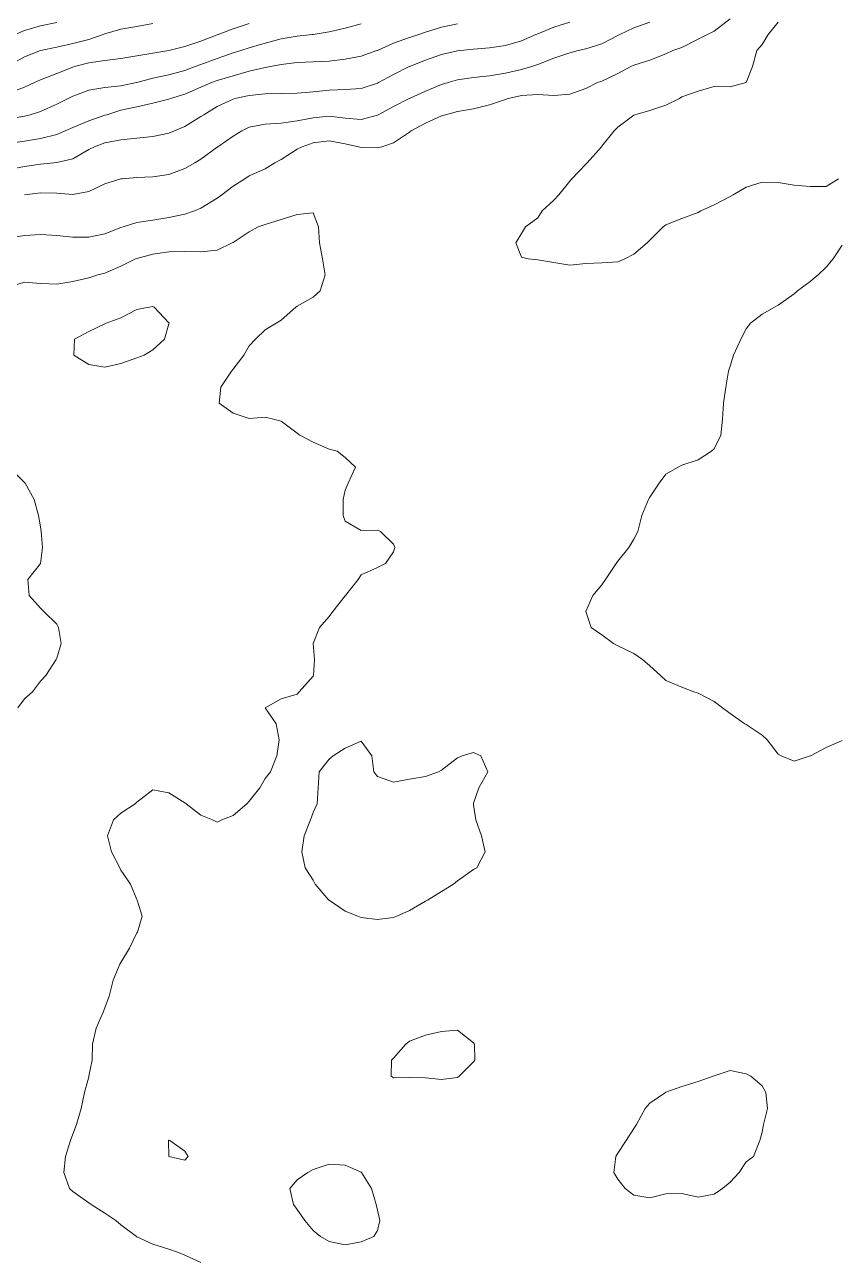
# Model space of a CAD drawing. Header units: centimetres. Extents: x 0 to 642158, y -847 to 649707.
# Drawn here: x 617125.25 to 617150.57, y 620420.16 to 620458.56 of the extents above; entities that cross this region are included whole.
import ezdxf

# ---------------------------------------------------------------- set-up
doc = ezdxf.new("R2010")
doc.units = ezdxf.units.CM
doc.header["$MEASUREMENT"] = 0
doc.layers.add('WAL_topographie 0.5', color=253, linetype='Continuous', lineweight=20)

msp = doc.modelspace()

# ---------------------------------------------------------------- linework, layer by layer
at = {"layer": 'WAL_topographie 0.5'}
for points in [[(617124.75, 620451.897), (617125.25, 620451.982), (617125.75, 620452.011), (617126.25, 620451.978), (617126.75, 620451.932), (617127.25, 620451.924), (617127.75, 620452.03), (617128.25, 620452.23), (617128.319, 620452.25), (617128.75, 620452.383), (617129.25, 620452.458), (617129.75, 620452.537), (617130.25, 620452.647), (617130.55, 620452.75), (617130.75, 620452.836), (617131.25, 620453.145), (617131.4, 620453.25), (617131.75, 620453.524), (617132.113, 620453.75), (617132.25, 620453.837), (617132.75, 620454.059), (617133.053, 620454.25), (617133.25, 620454.356), (617133.75, 620454.675), (617133.901, 620454.75), (617134.25, 620454.874), (617134.75, 620454.93), (617135.25, 620454.838), (617135.661, 620454.75), (617135.75, 620454.727), (617136.25, 620454.713), (617136.385, 620454.75), (617136.75, 620454.872), (617137.25, 620455.206), (617137.308, 620455.25), (617137.75, 620455.482), (617138.25, 620455.713), (617138.379, 620455.75), (617138.75, 620455.845), (617139.25, 620455.936), (617139.75, 620456.055), (617140.25, 620456.228), (617140.325, 620456.25), (617140.75, 620456.349), (617141.25, 620456.379), (617141.75, 620456.353), (617142.25, 620456.393), (617142.75, 620456.565), (617143.112, 620456.75), (617143.25, 620456.799), (617143.75, 620457.033), (617144.15, 620457.25), (617144.25, 620457.291), (617144.75, 620457.448), (617145.25, 620457.647), (617145.462, 620457.75), (617145.75, 620457.848), (617146.25, 620458.107), (617146.548, 620458.25), (617146.75, 620458.35), (617147.25, 620458.741)], [(617124.75, 620454.037), (617125.25, 620454.132), (617125.75, 620454.206), (617126.156, 620454.25), (617126.25, 620454.261), (617126.75, 620454.371), (617127.25, 620454.659), (617127.425, 620454.75), (617127.75, 620454.875), (617128.25, 620454.967), (617128.75, 620455.022), (617129.25, 620455.073), (617129.75, 620455.178), (617129.928, 620455.25), (617130.25, 620455.376), (617130.75, 620455.689), (617130.835, 620455.75), (617131.25, 620456.001), (617131.75, 620456.234), (617131.808, 620456.25), (617132.25, 620456.353), (617132.75, 620456.402), (617133.25, 620456.408), (617133.75, 620456.42), (617134.25, 620456.465), (617134.75, 620456.517), (617135.25, 620456.531), (617135.75, 620456.569), (617136.25, 620456.734), (617136.282, 620456.75), (617136.75, 620457), (617137.245, 620457.25), (617137.25, 620457.252), (617137.75, 620457.45), (617138.25, 620457.625), (617138.75, 620457.74), (617138.842, 620457.75), (617139.25, 620457.794), (617139.75, 620457.836), (617140.25, 620457.909), (617140.75, 620458.057), (617141.197, 620458.25), (617141.25, 620458.273), (617141.75, 620458.475), (617142.25, 620458.632)], [(617124.75, 620456.416), (617125.25, 620456.606), (617125.556, 620456.75), (617125.75, 620456.837), (617126.25, 620457.036), (617126.75, 620457.235), (617126.802, 620457.25), (617127.25, 620457.365), (617127.75, 620457.435), (617128.25, 620457.5), (617128.75, 620457.586), (617129.25, 620457.666), (617129.744, 620457.75), (617129.75, 620457.751), (617130.25, 620457.879), (617130.75, 620458.044), (617131.25, 620458.238), (617131.283, 620458.25), (617131.75, 620458.43), (617132.25, 620458.595)], [(617124.75, 620457.271), (617125.25, 620457.55), (617125.75, 620457.75), (617125.75, 620457.75), (617126.25, 620457.858), (617126.75, 620457.966), (617127.25, 620458.099), (617127.696, 620458.25), (617127.75, 620458.272), (617128.25, 620458.415), (617128.75, 620458.501), (617129.25, 620458.594)], [(617124.75, 620454.852), (617125.25, 620454.928), (617125.75, 620455.008), (617126.25, 620455.136), (617126.515, 620455.25), (617126.75, 620455.352), (617127.25, 620455.561), (617127.75, 620455.73), (617127.812, 620455.75), (617128.25, 620455.886), (617128.75, 620455.995), (617129.25, 620456.106), (617129.75, 620456.23), (617129.804, 620456.25), (617130.25, 620456.386), (617130.75, 620456.611), (617131.073, 620456.75), (617131.25, 620456.816), (617131.75, 620456.963), (617132.25, 620457.102), (617132.75, 620457.219), (617132.918, 620457.25), (617133.25, 620457.313), (617133.75, 620457.381), (617134.25, 620457.396), (617134.75, 620457.419), (617135.25, 620457.481), (617135.75, 620457.577), (617136.232, 620457.75), (617136.25, 620457.756), (617136.75, 620457.979), (617137.25, 620458.153), (617137.542, 620458.25), (617137.75, 620458.319), (617138.25, 620458.475), (617138.75, 620458.588)], [(617124.75, 620455.618), (617125.25, 620455.707), (617125.427, 620455.75), (617125.75, 620455.848), (617126.25, 620456.079), (617126.603, 620456.25), (617126.75, 620456.323), (617127.25, 620456.517), (617127.75, 620456.601), (617128.25, 620456.653), (617128.736, 620456.75), (617128.75, 620456.753), (617129.25, 620456.884), (617129.75, 620456.988), (617130.25, 620457.129), (617130.573, 620457.25), (617130.75, 620457.316), (617131.25, 620457.506), (617131.75, 620457.676), (617131.997, 620457.75), (617132.25, 620457.83), (617132.75, 620457.981), (617133.25, 620458.115), (617133.75, 620458.201), (617134.213, 620458.25), (617134.25, 620458.254), (617134.75, 620458.331), (617135.25, 620458.444), (617135.75, 620458.586)], [(617124.953, 620458.25), (617125.25, 620458.379), (617125.75, 620458.526), (617126.25, 620458.625)], [(617125.25, 620453.25), (617125.25, 620453.25), (617125.75, 620453.315), (617126.25, 620453.298), (617126.75, 620453.26), (617127.25, 620453.352), (617127.75, 620453.588), (617128.25, 620453.746), (617128.288, 620453.75), (617128.75, 620453.79), (617129.25, 620453.813), (617129.75, 620453.88), (617130.25, 620454.071), (617130.559, 620454.25), (617130.75, 620454.364), (617131.25, 620454.735), (617131.271, 620454.75), (617131.75, 620455.082), (617132.024, 620455.25), (617132.25, 620455.356), (617132.75, 620455.449), (617133.25, 620455.486), (617133.75, 620455.557), (617134.25, 620455.652), (617134.75, 620455.701), (617135.25, 620455.646), (617135.75, 620455.6), (617136.25, 620455.735), (617136.277, 620455.75), (617136.75, 620456.002), (617137.243, 620456.25), (617137.25, 620456.254), (617137.75, 620456.481), (617138.25, 620456.687), (617138.458, 620456.75), (617138.75, 620456.834), (617139.25, 620456.907), (617139.75, 620456.963), (617140.25, 620457.046), (617140.75, 620457.16), (617141.064, 620457.25), (617141.25, 620457.314), (617141.75, 620457.508), (617142.25, 620457.681), (617142.51, 620457.75), (617142.75, 620457.807), (617143.25, 620457.965), (617143.75, 620458.22), (617143.807, 620458.25), (617144.25, 620458.459), (617144.75, 620458.635)], [(617148.75, 620458.635), (617148.443, 620458.25), (617148.25, 620457.935), (617148.083, 620457.75), (617147.946, 620457.25), (617147.75, 620456.75), (617147.75, 620456.75), (617147.25, 620456.621), (617146.75, 620456.628), (617146.25, 620456.487), (617145.75, 620456.308), (617145.677, 620456.25), (617145.25, 620456.042), (617144.75, 620455.881), (617144.279, 620455.75), (617144.25, 620455.738), (617143.75, 620455.36), (617143.638, 620455.25), (617143.25, 620454.763), (617143.239, 620454.75), (617142.797, 620454.25), (617142.75, 620454.21), (617142.315, 620453.75), (617142.25, 620453.677), (617141.91, 620453.25), (617141.75, 620453.088), (617141.391, 620452.75), (617141.25, 620452.536), (617140.867, 620452.25), (617140.75, 620452.046), (617140.568, 620451.75), (617140.75, 620451.306), (617140.95, 620451.25), (617141.25, 620451.224), (617141.75, 620451.135), (617142.25, 620451.052), (617142.75, 620451.112), (617143.25, 620451.13), (617143.75, 620451.155), (617143.972, 620451.25), (617144.25, 620451.396), (617144.663, 620451.75), (617144.75, 620451.834), (617145.162, 620452.25), (617145.25, 620452.318), (617145.75, 620452.516), (617146.25, 620452.694), (617146.341, 620452.75), (617146.75, 620452.942), (617147.25, 620453.195), (617147.343, 620453.25), (617147.75, 620453.484), (617148.25, 620453.64), (617148.75, 620453.634), (617149.25, 620453.556), (617149.75, 620453.506), (617150.25, 620453.514), (617150.627, 620453.75)], [(617124.75, 620450.367), (617125.25, 620450.52), (617125.75, 620450.486), (617126.25, 620450.464), (617126.75, 620450.545), (617127.25, 620450.662), (617127.533, 620450.75), (617127.75, 620450.809), (617128.25, 620451.029), (617128.712, 620451.25), (617128.75, 620451.266), (617129.25, 620451.401), (617129.75, 620451.469), (617130.25, 620451.485), (617130.75, 620451.467), (617131.25, 620451.524), (617131.719, 620451.75), (617131.75, 620451.765), (617132.25, 620452.092), (617132.537, 620452.25), (617132.75, 620452.324), (617133.25, 620452.477), (617133.75, 620452.639), (617134.25, 620452.686), (617134.414, 620452.25), (617134.448, 620451.75), (617134.541, 620451.25), (617134.619, 620450.75), (617134.464, 620450.25), (617134.25, 620450.057), (617133.75, 620449.775), (617133.708, 620449.75), (617133.25, 620449.344), (617133.09, 620449.25), (617132.75, 620449.039), (617132.449, 620448.75), (617132.25, 620448.54), (617132.089, 620448.25), (617131.75, 620447.808), (617131.699, 620447.75), (617131.366, 620447.25), (617131.314, 620446.75), (617131.75, 620446.435), (617132.25, 620446.276), (617132.75, 620446.313), (617133.011, 620446.25), (617133.25, 620446.19), (617133.75, 620445.816), (617133.837, 620445.75), (617134.25, 620445.529), (617134.75, 620445.318), (617135, 620445.25), (617135.25, 620445.06), (617135.567, 620444.75), (617135.339, 620444.25), (617135.25, 620444.033), (617135.186, 620443.75), (617135.179, 620443.25), (617135.25, 620443.068), (617135.75, 620442.777), (617136.25, 620442.786), (617136.35, 620442.75), (617136.75, 620442.35), (617136.794, 620442.25), (617136.75, 620442.117), (617136.5, 620441.75), (617136.25, 620441.625), (617135.75, 620441.391), (617135.656, 620441.25), (617135.257, 620440.75), (617135.25, 620440.744), (617134.865, 620440.25), (617134.75, 620440.092), (617134.445, 620439.75), (617134.25, 620439.25), (617134.295, 620438.75), (617134.256, 620438.25), (617134.25, 620438.238), (617133.815, 620437.75), (617133.75, 620437.677), (617133.25, 620437.531), (617132.75, 620437.25), (617133.092, 620436.75), (617133.187, 620436.25), (617133.114, 620435.75), (617132.913, 620435.25), (617132.75, 620435.045), (617132.581, 620434.75), (617132.25, 620434.333), (617132.177, 620434.25), (617131.75, 620433.887), (617131.405, 620433.75), (617131.25, 620433.679), (617131.109, 620433.75), (617130.75, 620433.897), (617130.292, 620434.25), (617130.25, 620434.277), (617129.75, 620434.596), (617129.25, 620434.685), (617128.75, 620434.298), (617128.695, 620434.25), (617128.25, 620433.958), (617128.023, 620433.75), (617127.833, 620433.25), (617127.956, 620432.75), (617128.221, 620432.25), (617128.25, 620432.18), (617128.548, 620431.75), (617128.75, 620431.269), (617128.763, 620431.25), (617128.917, 620430.75), (617128.765, 620430.25), (617128.75, 620430.227), (617128.52, 620429.75), (617128.25, 620429.297), (617128.22, 620429.25), (617128.008, 620428.75), (617127.882, 620428.25), (617127.75, 620427.892), (617127.7, 620427.75), (617127.486, 620427.25), (617127.368, 620426.75), (617127.359, 620426.25), (617127.254, 620425.75), (617127.25, 620425.737), (617127.113, 620425.25), (617127.018, 620424.75), (617126.865, 620424.25), (617126.75, 620423.942), (617126.68, 620423.75), (617126.529, 620423.25), (617126.475, 620422.75), (617126.65, 620422.25), (617126.75, 620422.154), (617127.25, 620421.806), (617127.324, 620421.75), (617127.75, 620421.482), (617128.093, 620421.25), (617128.25, 620421.122), (617128.737, 620420.75), (617128.75, 620420.743), (617129.25, 620420.514), (617129.75, 620420.359), (617130.05, 620420.25), (617130.25, 620420.176), (617130.75, 620419.945)], [(617150.75, 620451.682), (617150.467, 620451.25), (617150.25, 620450.988), (617149.996, 620450.75), (617149.75, 620450.545), (617149.355, 620450.25), (617149.25, 620450.165), (617148.75, 620449.81), (617148.638, 620449.75), (617148.25, 620449.53), (617147.886, 620449.25), (617147.75, 620449.068), (617147.587, 620448.75), (617147.355, 620448.25), (617147.25, 620447.909), (617147.196, 620447.75), (617147.117, 620447.25), (617147.041, 620446.75), (617147.01, 620446.25), (617146.961, 620445.75), (617146.75, 620445.324), (617146.674, 620445.25), (617146.25, 620444.978), (617145.75, 620444.816), (617145.629, 620444.75), (617145.25, 620444.532), (617145.037, 620444.25), (617144.75, 620443.818), (617144.708, 620443.75), (617144.498, 620443.25), (617144.372, 620442.75), (617144.25, 620442.511), (617144.089, 620442.25), (617143.75, 620441.817), (617143.702, 620441.75), (617143.369, 620441.25), (617143.25, 620441.079), (617142.969, 620440.75), (617142.75, 620440.25), (617142.917, 620439.75), (617143.25, 620439.525), (617143.61, 620439.25), (617143.75, 620439.175), (617144.25, 620438.936), (617144.523, 620438.75), (617144.75, 620438.556), (617145.082, 620438.25), (617145.25, 620438.098), (617145.75, 620437.887), (617146.122, 620437.75), (617146.25, 620437.705), (617146.75, 620437.44), (617147.017, 620437.25), (617147.25, 620437.068), (617147.712, 620436.75), (617147.75, 620436.725), (617148.25, 620436.394), (617148.41, 620436.25), (617148.75, 620435.801), (617148.841, 620435.75), (617149.25, 620435.583), (617149.75, 620435.746), (617149.756, 620435.75), (617150.25, 620436.007), (617150.75, 620436.23)], [(617128.974, 620448.25), (617128.75, 620448.163), (617128.25, 620447.986), (617127.75, 620447.874), (617127.25, 620447.958), (617126.783, 620448.25), (617126.804, 620448.75), (617127.25, 620448.988), (617127.75, 620449.224), (617127.795, 620449.25), (617128.25, 620449.417), (617128.75, 620449.676), (617129.131, 620449.75), (617129.25, 620449.767), (617129.295, 620449.75), (617129.75, 620449.26), (617129.756, 620449.25), (617129.75, 620449.229), (617129.616, 620448.75), (617129.25, 620448.418), (617128.974, 620448.25)], [(617124.763, 620444.75), (617125.25, 620444.275), (617125.269, 620444.25), (617125.552, 620443.75), (617125.679, 620443.25), (617125.75, 620442.893), (617125.762, 620442.75), (617125.81, 620442.25), (617125.75, 620441.75), (617125.75, 620441.75), (617125.35, 620441.25), (617125.39, 620440.75), (617125.75, 620440.353), (617125.853, 620440.25), (617126.25, 620439.853), (617126.307, 620439.75), (617126.391, 620439.25), (617126.25, 620438.8), (617126.231, 620438.75), (617125.913, 620438.25), (617125.75, 620438.079), (617125.493, 620437.75), (617125.25, 620437.523), (617125.039, 620437.25)], [(617136.854, 620430.75), (617136.75, 620430.708), (617136.25, 620430.645), (617135.75, 620430.71), (617135.638, 620430.75), (617135.25, 620430.903), (617134.75, 620431.242), (617134.74, 620431.25), (617134.314, 620431.75), (617134.25, 620431.867), (617134.003, 620432.25), (617133.89, 620432.75), (617133.972, 620433.25), (617134.167, 620433.75), (617134.25, 620433.98), (617134.375, 620434.25), (617134.404, 620434.75), (617134.437, 620435.25), (617134.75, 620435.648), (617134.872, 620435.75), (617135.25, 620435.987), (617135.75, 620436.208), (617136.074, 620435.75), (617136.145, 620435.25), (617136.25, 620435.104), (617136.75, 620434.931), (617137.25, 620435.019), (617137.75, 620435.103), (617138.16, 620435.25), (617138.25, 620435.297), (617138.75, 620435.69), (617138.9, 620435.75), (617139.25, 620435.856), (617139.476, 620435.75), (617139.692, 620435.25), (617139.414, 620434.75), (617139.25, 620434.271), (617139.246, 620434.25), (617139.25, 620434.217), (617139.321, 620433.75), (617139.5, 620433.25), (617139.609, 620432.75), (617139.356, 620432.25), (617139.25, 620432.205), (617138.75, 620431.847), (617138.629, 620431.75), (617138.25, 620431.519), (617137.812, 620431.25), (617137.75, 620431.212), (617137.25, 620430.919), (617136.854, 620430.75)], [(617138.806, 620425.75), (617138.75, 620425.717), (617138.25, 620425.654), (617137.75, 620425.706), (617137.25, 620425.718), (617136.75, 620425.699), (617136.686, 620425.75), (617136.688, 620426.25), (617136.75, 620426.32), (617137.136, 620426.75), (617137.25, 620426.847), (617137.75, 620427.035), (617138.25, 620427.149), (617138.75, 620427.192), (617139.25, 620426.798), (617139.284, 620426.75), (617139.288, 620426.25), (617139.25, 620426.201), (617138.806, 620425.75)], [(617147.013, 620422.25), (617146.75, 620422.069), (617146.25, 620421.976), (617145.75, 620422.095), (617145.25, 620422.088), (617144.75, 620421.958), (617144.25, 620422.045), (617143.981, 620422.25), (617143.75, 620422.541), (617143.626, 620422.75), (617143.688, 620423.25), (617143.75, 620423.356), (617144.008, 620423.75), (617144.25, 620424.124), (617144.33, 620424.25), (617144.607, 620424.75), (617144.75, 620424.915), (617145.234, 620425.25), (617145.25, 620425.259), (617145.75, 620425.438), (617146.25, 620425.592), (617146.725, 620425.75), (617146.75, 620425.768), (617147.25, 620425.929), (617147.75, 620425.832), (617147.897, 620425.75), (617148.25, 620425.455), (617148.37, 620425.25), (617148.413, 620424.75), (617148.293, 620424.25), (617148.25, 620424.011), (617148.178, 620423.75), (617147.981, 620423.25), (617147.75, 620423.082), (617147.535, 620422.75), (617147.25, 620422.449), (617147.013, 620422.25)], [(617130.25, 620423.133), (617130.353, 620423.25), (617130.25, 620423.417), (617129.783, 620423.75), (617129.75, 620423.761), (617129.738, 620423.75), (617129.75, 620423.251), (617129.75, 620423.25), (617130.25, 620423.133)], [(617135.75, 620420.585), (617136.142, 620420.75), (617136.25, 620420.941), (617136.33, 620421.25), (617136.25, 620421.575), (617136.212, 620421.75), (617136.063, 620422.25), (617135.757, 620422.75), (617135.75, 620422.757), (617135.25, 620422.98), (617134.75, 620423.01), (617134.25, 620422.841), (617134.083, 620422.75), (617133.75, 620422.521), (617133.521, 620422.25), (617133.638, 620421.75), (617133.75, 620421.598), (617133.988, 620421.25), (617134.25, 620420.942), (617134.482, 620420.75), (617134.75, 620420.597), (617135.25, 620420.491), (617135.75, 620420.585)]]:
    msp.add_lwpolyline(points, dxfattribs=at)

doc.saveas('drawing.dxf')
